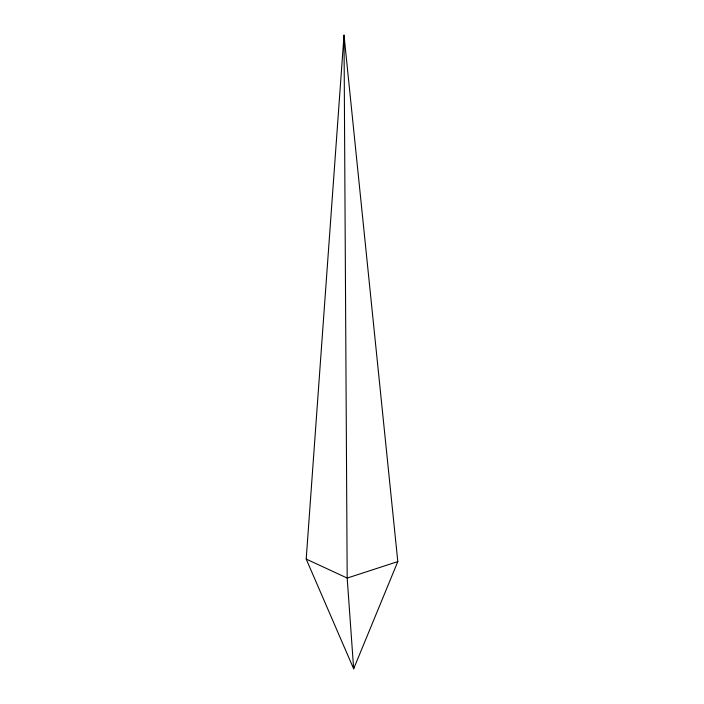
<?xml version="1.0" encoding="UTF-8"?>
<svg xmlns="http://www.w3.org/2000/svg" width="704" height="704" viewBox="0 0 704 704"><rect width="100%" height="100%" fill="white"/><g stroke="black" fill="none" stroke-linecap="round" stroke-linejoin="round"><path stroke-width="1.06" d="M353.707 666.609L353.654 668.8L306.196 559.073L344.01 35.2L397.804 561.598L353.654 668.8L347.186 578.063L344.01 35.2L344.142 40.691M397.804 561.598L347.186 578.063L306.196 559.073"/></g></svg>
